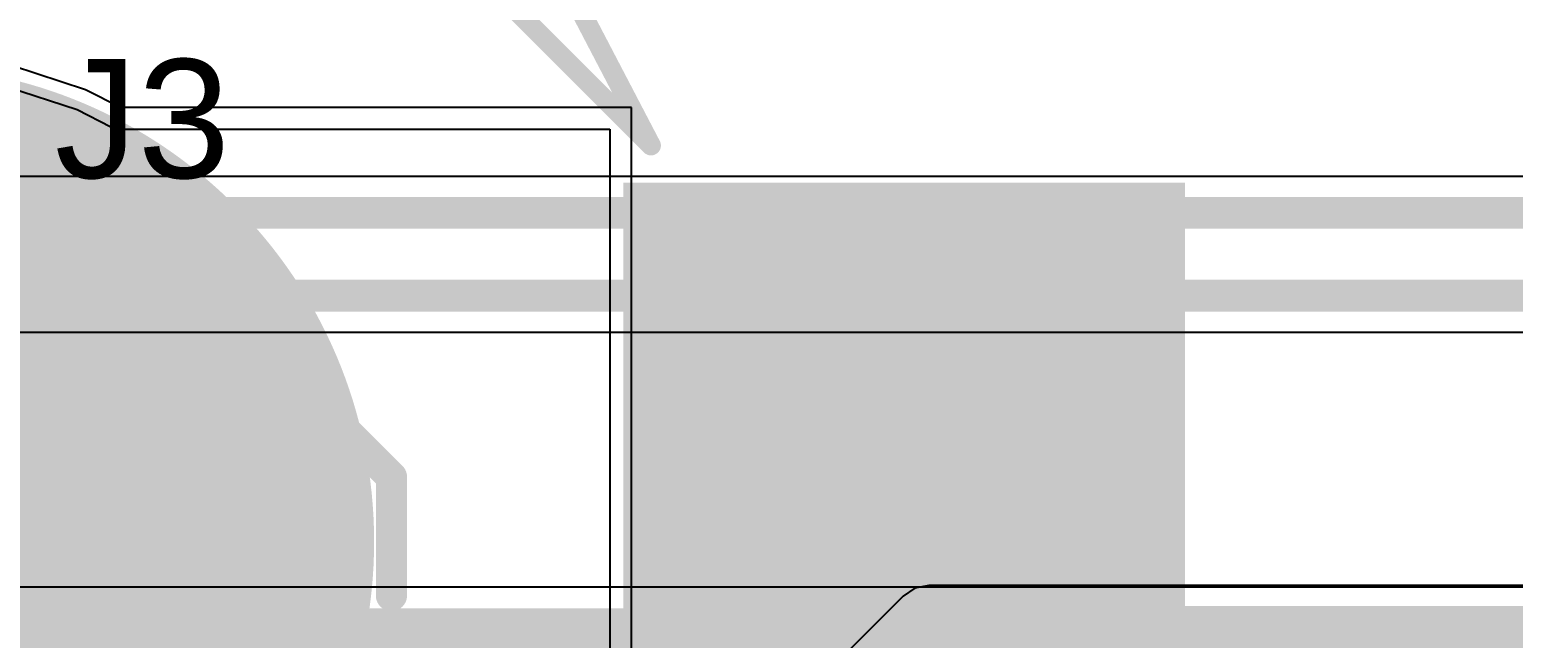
# Model space of a CAD drawing. Header units: inches. Extents: x -22 to 5433, y -13 to 5447.
# Drawn here: x 22.99 to 32.5, y 29.28 to 33.19 of the extents above; entities that cross this region are included whole.
import ezdxf

# ---------------------------------------------------------------- set-up
doc = ezdxf.new("R2010")
doc.units = ezdxf.units.IN
for name, color, linetype in [('Bottom Layer', 5, 'Continuous'), ('Bottom Overlay', 54, 'Continuous'), ('Bottom Paste', 16, 'Continuous'), ('Bottom Solder', 6, 'Continuous'), ('Ground', 16, 'Continuous'), ('Power', 76, 'Continuous'), ('Top Overlay', 2, 'Continuous')]:
    doc.layers.add(name, color=color, linetype=linetype)
doc.styles.add('Arial', font='', dxfattribs={"height": 0.2})
doc.styles.get('Arial').set_extended_font_data('Arial')

msp = doc.modelspace()

# ---------------------------------------------------------------- hatches: boundary and pattern name
at = {"layer": 'Bottom Layer'}
h = msp.add_hatch(color=5, dxfattribs=at)
edge = h.paths.add_edge_path()
edge.add_arc((22.1488, 29.9026), 3, 0, 360)
msp.add_hatch(color=5, dxfattribs=at).paths.add_polyline_path([(26.8488, 32.1526), (30.3488, 32.1526), (30.3488, 27.6526), (26.8488, 27.6526)])
at = {"layer": 'Bottom Paste'}
h = msp.add_hatch(color=16, dxfattribs=at)
edge = h.paths.add_edge_path()
edge.add_arc((22.1488, 29.9026), 3, 0, 360)
msp.add_hatch(color=16, dxfattribs=at).paths.add_polyline_path([(26.8488, 32.1526), (30.3488, 32.1526), (30.3488, 27.6526), (26.8488, 27.6526)])
at = {"layer": 'Bottom Solder'}
h = msp.add_hatch(color=6, dxfattribs=at)
edge = h.paths.add_edge_path()
edge.add_arc((22.1488, 29.9026), 3.0508, 0, 360)
msp.add_hatch(color=6, dxfattribs=at).paths.add_polyline_path([(26.798, 32.2034), (30.3996, 32.2034), (30.3996, 27.6018), (26.798, 27.6018)])

# ---------------------------------------------------------------- linework, layer by layer
at = {"layer": 'Bottom Layer'}
for p, q in [((23.3491, 32.8005), (22.881, 32.9526)), ((22.8489, 32.8185), (23.2964, 32.6731)), ((23.5742, 32.6858), (23.3491, 32.8005)), ((23.2964, 32.6731), (23.5118, 32.5633)), ((26.8488, 32.6858), (23.5742, 32.6858)), ((26.8488, 27.5968), (26.8488, 32.6858)), ((23.5118, 32.5633), (23.5441, 32.5608)), ((23.5441, 32.5608), (23.5742, 32.5483)), ((23.5742, 32.5483), (26.7113, 32.5483)), ((26.7113, 32.5483), (26.7113, 27.5968))]:
    msp.add_line(p, q, dxfattribs=at)
at = {"layer": 'Bottom Overlay'}
for points in [[(25.1968, 34.2206, 0.127, 0.127, 0), (26.9748, 32.4426, 0.127, 0.127, 0)], [(26.2814, 33.771, 0.127, 0.127, 0), (26.9748, 32.4426, 0.127, 0.127, 0)]]:
    msp.add_lwpolyline(points, format="xyseb", dxfattribs=at)
msp.add_lwpolyline([(26.943, 32.4426, 0.0635, 0.0635, 1), (27.0065, 32.4426, 0.0635, 0.0635, 1)], format="xyseb", close=True, dxfattribs=at)
msp.add_lwpolyline([(26.943, 32.4426, 0.0635, 0.0635, 1), (27.0065, 32.4426, 0.0635, 0.0635, 1)], format="xyseb", close=True, dxfattribs=at)
at = {"layer": 'Ground'}
for p, q in [((43.4061, 32.2449), (21.2817, 32.2449)), ((21.8989, 31.2466), (44.0127, 31.2466)), ((28.6662, 29.6031), (28.5906, 29.5526)), ((28.7554, 29.6209), (28.6662, 29.6031)), ((57.9374, 29.6209), (28.7554, 29.6209)), ((28.5906, 29.5526), (23.2487, 24.2107))]:
    msp.add_line(p, q, dxfattribs=at)
for points in [[(21.2817, 32.0118, 0.2032, 0.2032, 0), (43.7717, 32.0118, 0.2032, 0.2032, 0)], [(21.8023, 31.4797, 0.2032, 0.2032, 0), (44.0127, 31.4797, 0.2032, 0.2032, 0)], [(23.3452, 23.9776, 0.2032, 0.2032, 0), (28.7554, 29.3878, 0.2032, 0.2032, 0)], [(28.7554, 29.3878, 0.2032, 0.2032, 0), (57.9374, 29.3878, 0.2032, 0.2032, 0)]]:
    msp.add_lwpolyline(points, format="xyseb", dxfattribs=at)
msp.add_lwpolyline([(28.7046, 29.3878, 0.1016, 0.1016, 1), (28.8062, 29.3878, 0.1016, 0.1016, 1)], format="xyseb", close=True, dxfattribs=at)
msp.add_lwpolyline([(28.7046, 29.3878, 0.1016, 0.1016, 1), (28.8062, 29.3878, 0.1016, 0.1016, 1)], format="xyseb", close=True, dxfattribs=at)
at = {"layer": 'Power'}
msp.add_line((56.6186, 29.61), (22.6261, 29.61), dxfattribs=at)
msp.add_lwpolyline([(19.0823, 29.2216, 0.508, 0.508, 0), (56.6186, 29.2216, 0.508, 0.508, 0)], format="xyseb", dxfattribs=at)
at = {"layer": 'Top Overlay'}
for points in [[(23.1106, 31.8417, 0.2, 0.2, 0), (23.7866, 31.8417, 0.2, 0.2, 0)], [(23.7866, 31.8417, 0.2, 0.2, 0), (25.3106, 30.3177, 0.2, 0.2, 0)], [(25.3106, 29.5567, 0.2, 0.2, 0), (25.3106, 30.3177, 0.2, 0.2, 0)]]:
    msp.add_lwpolyline(points, format="xyseb", dxfattribs=at)
for points in [[(23.0606, 31.8417, 0.1, 0.1, 1), (23.1606, 31.8417, 0.1, 0.1, 1)], [(23.7366, 31.8417, 0.1, 0.1, 1), (23.8366, 31.8417, 0.1, 0.1, 1)], [(23.7366, 31.8417, 0.1, 0.1, 1), (23.8366, 31.8417, 0.1, 0.1, 1)], [(25.2606, 30.3177, 0.1, 0.1, 1), (25.3606, 30.3177, 0.1, 0.1, 1)], [(25.2606, 30.3177, 0.1, 0.1, 1), (25.3606, 30.3177, 0.1, 0.1, 1)], [(25.2606, 29.5567, 0.1, 0.1, 1), (25.3606, 29.5567, 0.1, 0.1, 1)]]:
    msp.add_lwpolyline(points, format="xyseb", close=True, dxfattribs=at)

# ---------------------------------------------------------------- texts
at = {"layer": 'Top Overlay', "style": 'Arial'}
msp.add_text('J3', height=0.762, dxfattribs=at).set_placement((23.1518, 32.2344))

doc.saveas('drawing.dxf')
